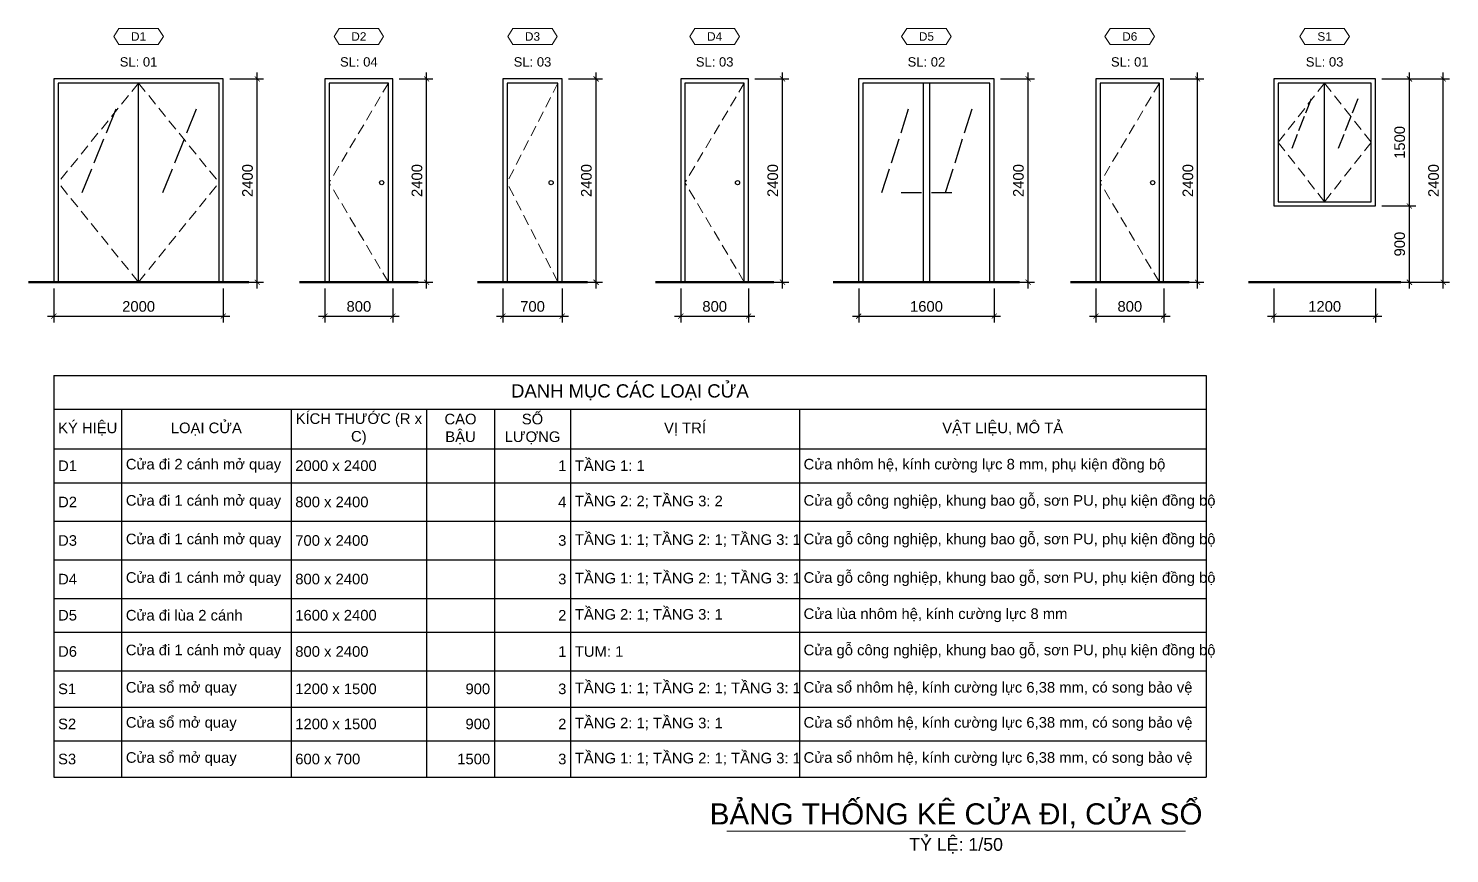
# Model space of a CAD drawing. Header units: millimetres. Extents: x -4035 to 257357, y -7136 to 22735.
# Drawn here: x 150747 to 167522, y -3170 to 6568 of the extents above; entities that cross this region are included whole.
import ezdxf
from ezdxf.enums import TextEntityAlignment as Align

# ---------------------------------------------------------------- set-up
doc = ezdxf.new("R2010")
doc.units = ezdxf.units.MM
doc.header["$LTSCALE"] = 40
doc.linetypes.add('HIDDEN', pattern=[9.525, 6.35, -3.175])
for name, color, linetype, lineweight in [('A-ANNO-DIMS', 1, 'Continuous', 18), ('A-ANNO-TEXT', 7, 'Continuous', 18), ('A-DOOR', 3, 'Continuous', 25), ('A-ELEV-OTLN', 7, 'Continuous', 50), ('A-GLAZ', 4, 'Continuous', 25), ('A-HIDD', 8, 'HIDDEN', 18)]:
    doc.layers.add(name, color=color, linetype=linetype, lineweight=lineweight)
doc.styles.add('MCP-ARIAL', font='arial.ttf')
doc.dimstyles.new('MCP-1-50', dxfattribs={"dimscale": 50, "dimtxt": 2.5, "dimasz": 1.2, "dimexe": 1.5, "dimexo": 1.5, "dimgap": 1, "dimtad": 1, "dimdec": 0, "dimdsep": 46, "dimtxsty": 'MCP-ARIAL', "dimblk": 'ARCHTICK', "dimblk1": 'ARCHTICK', "dimblk2": 'ARCHTICK', "dimcen": 0.09, "dimdle": 1.5, "dimclrd": 256, "dimclre": 256, "dimclrt": 256, "dimadec": 0, "dimazin": 0, "dimtfac": 1, "dimtdec": 4, "dimtix": 1, "dimtmove": 2, "dimatfit": 3, "dimfxl": 1, "dimtolj": 1, "dimtzin": 0, "dimarcsym": 0})

# ---------------------------------------------------------------- blocks, each defined once
blk = doc.blocks.new('_ArchTick')
at = {"color": 0, "linetype": 'ByBlock', "const_width": 0.15}
blk.add_lwpolyline([(-0.5, -0.5), (0.5, 0.5)], dxfattribs=at)
blk = doc.blocks.new('*D201')
at = {"layer": 'A-ANNO-DIMS', "lineweight": -2, "transparency": 16777216}
for p, q in [((151047, 3498), (151047, 3098)), ((153047, 3498), (153047, 3098)), ((150972, 3173), (153122, 3173))]:
    blk.add_line(p, q, dxfattribs=at)
at = {"layer": 'Defpoints', "color": 0, "transparency": 16777216}
for p in [(151047, 3573), (153047, 3573), (153047, 3173)]:
    blk.add_point(p, dxfattribs=at)
at = {"layer": 'A-ANNO-DIMS', "lineweight": -2, "transparency": 16777216, "xscale": 60, "yscale": 60, "zscale": 60, "rotation": 180}
blk.add_blockref('_ArchTick', (151047, 3173), dxfattribs=at)
at = {"layer": 'A-ANNO-DIMS', "lineweight": -2, "transparency": 16777216, "xscale": 60, "yscale": 60, "zscale": 60}
blk.add_blockref('_ArchTick', (153047, 3173), dxfattribs=at)
at = {"layer": 'A-ANNO-DIMS', "transparency": 16777216, "insert": (152047, 3287), "char_height": 125, "attachment_point": 5, "style": 'MCP-ARIAL'}
blk.add_mtext('\\A1;2000', dxfattribs=at)
blk = doc.blocks.new('*D202')
at = {"layer": 'A-ANNO-DIMS', "lineweight": -2, "transparency": 16777216}
for p, q in [((153447, 3498), (153447, 6048)), ((153122, 5973), (153522, 5973)), ((153122, 3573), (153522, 3573))]:
    blk.add_line(p, q, dxfattribs=at)
at = {"layer": 'Defpoints', "color": 0, "transparency": 16777216}
for p in [(153047, 5973), (153447, 5973), (153047, 3573)]:
    blk.add_point(p, dxfattribs=at)
at = {"layer": 'A-ANNO-DIMS', "lineweight": -2, "transparency": 16777216, "xscale": 60, "yscale": 60, "zscale": 60}
for p, rotation in [((153447, 5973), 90), ((153447, 3573), 270)]:
    blk.add_blockref('_ArchTick', p, dxfattribs=dict(at, rotation=rotation))
at = {"layer": 'A-ANNO-DIMS', "transparency": 16777216, "insert": (153333, 4773), "char_height": 125, "attachment_point": 5, "rotation": 90, "style": 'MCP-ARIAL'}
blk.add_mtext('\\A1;2400', dxfattribs=at)
blk = doc.blocks.new('MCP_THE_LG_3')
blk.add_lwpolyline([(-5.85, 0), (-4.65, 1.9), (4.65, 1.9), (5.85, 0), (4.65, -1.9), (-4.65, -1.9)], close=True)
at = {"style": 'MCP-ARIAL'}
blk.add_attdef('MA', text='', height=2, dxfattribs=at).set_placement((0, 0), align=Align.MIDDLE_CENTER)
blk = doc.blocks.new('*D203')
at = {"layer": 'A-ANNO-DIMS', "lineweight": -2, "transparency": 16777216}
for p, q in [((154247, 3498), (154247, 3098)), ((155047, 3498), (155047, 3098)), ((154172, 3173), (155122, 3173))]:
    blk.add_line(p, q, dxfattribs=at)
at = {"layer": 'Defpoints', "color": 0, "transparency": 16777216}
for p in [(154247, 3573), (155047, 3573), (155047, 3173)]:
    blk.add_point(p, dxfattribs=at)
at = {"layer": 'A-ANNO-DIMS', "lineweight": -2, "transparency": 16777216, "xscale": 60, "yscale": 60, "zscale": 60, "rotation": 180}
blk.add_blockref('_ArchTick', (154247, 3173), dxfattribs=at)
at = {"layer": 'A-ANNO-DIMS', "lineweight": -2, "transparency": 16777216, "xscale": 60, "yscale": 60, "zscale": 60}
blk.add_blockref('_ArchTick', (155047, 3173), dxfattribs=at)
at = {"layer": 'A-ANNO-DIMS', "transparency": 16777216, "insert": (154647, 3287), "char_height": 125, "attachment_point": 5, "style": 'MCP-ARIAL'}
blk.add_mtext('\\A1;800', dxfattribs=at)
blk = doc.blocks.new('*D204')
at = {"layer": 'A-ANNO-DIMS', "lineweight": -2, "transparency": 16777216}
for p, q in [((155447, 3498), (155447, 6048)), ((155122, 5973), (155522, 5973)), ((155122, 3573), (155522, 3573))]:
    blk.add_line(p, q, dxfattribs=at)
at = {"layer": 'Defpoints', "color": 0, "transparency": 16777216}
for p in [(155047, 5973), (155447, 5973), (155047, 3573)]:
    blk.add_point(p, dxfattribs=at)
at = {"layer": 'A-ANNO-DIMS', "lineweight": -2, "transparency": 16777216, "xscale": 60, "yscale": 60, "zscale": 60}
for p, rotation in [((155447, 5973), 90), ((155447, 3573), 270)]:
    blk.add_blockref('_ArchTick', p, dxfattribs=dict(at, rotation=rotation))
at = {"layer": 'A-ANNO-DIMS', "transparency": 16777216, "insert": (155333, 4773), "char_height": 125, "attachment_point": 5, "rotation": 90, "style": 'MCP-ARIAL'}
blk.add_mtext('\\A1;2400', dxfattribs=at)
blk = doc.blocks.new('*D205')
at = {"layer": 'A-ANNO-DIMS', "lineweight": -2, "transparency": 16777216}
for p, q in [((156347, 3498), (156347, 3098)), ((157047, 3498), (157047, 3098)), ((156272, 3173), (157122, 3173))]:
    blk.add_line(p, q, dxfattribs=at)
at = {"layer": 'Defpoints', "color": 0, "transparency": 16777216}
for p in [(156347, 3573), (157047, 3573), (157047, 3173)]:
    blk.add_point(p, dxfattribs=at)
at = {"layer": 'A-ANNO-DIMS', "lineweight": -2, "transparency": 16777216, "xscale": 60, "yscale": 60, "zscale": 60, "rotation": 180}
blk.add_blockref('_ArchTick', (156347, 3173), dxfattribs=at)
at = {"layer": 'A-ANNO-DIMS', "lineweight": -2, "transparency": 16777216, "xscale": 60, "yscale": 60, "zscale": 60}
blk.add_blockref('_ArchTick', (157047, 3173), dxfattribs=at)
at = {"layer": 'A-ANNO-DIMS', "transparency": 16777216, "insert": (156697, 3287), "char_height": 125, "attachment_point": 5, "style": 'MCP-ARIAL'}
blk.add_mtext('\\A1;700', dxfattribs=at)
blk = doc.blocks.new('*D206')
at = {"layer": 'A-ANNO-DIMS', "lineweight": -2, "transparency": 16777216}
for p, q in [((157447, 3498), (157447, 6048)), ((157122, 5973), (157522, 5973)), ((157122, 3573), (157522, 3573))]:
    blk.add_line(p, q, dxfattribs=at)
at = {"layer": 'Defpoints', "color": 0, "transparency": 16777216}
for p in [(157047, 5973), (157447, 5973), (157047, 3573)]:
    blk.add_point(p, dxfattribs=at)
at = {"layer": 'A-ANNO-DIMS', "lineweight": -2, "transparency": 16777216, "xscale": 60, "yscale": 60, "zscale": 60}
for p, rotation in [((157447, 5973), 90), ((157447, 3573), 270)]:
    blk.add_blockref('_ArchTick', p, dxfattribs=dict(at, rotation=rotation))
at = {"layer": 'A-ANNO-DIMS', "transparency": 16777216, "insert": (157333, 4773), "char_height": 125, "attachment_point": 5, "rotation": 90, "style": 'MCP-ARIAL'}
blk.add_mtext('\\A1;2400', dxfattribs=at)
blk = doc.blocks.new('*D207')
at = {"layer": 'A-ANNO-DIMS', "lineweight": -2, "transparency": 16777216}
for p, q in [((158447, 3498), (158447, 3098)), ((159247, 3498), (159247, 3098)), ((158372, 3173), (159322, 3173))]:
    blk.add_line(p, q, dxfattribs=at)
at = {"layer": 'Defpoints', "color": 0, "transparency": 16777216}
for p in [(158447, 3573), (159247, 3573), (159247, 3173)]:
    blk.add_point(p, dxfattribs=at)
at = {"layer": 'A-ANNO-DIMS', "lineweight": -2, "transparency": 16777216, "xscale": 60, "yscale": 60, "zscale": 60, "rotation": 180}
blk.add_blockref('_ArchTick', (158447, 3173), dxfattribs=at)
at = {"layer": 'A-ANNO-DIMS', "lineweight": -2, "transparency": 16777216, "xscale": 60, "yscale": 60, "zscale": 60}
blk.add_blockref('_ArchTick', (159247, 3173), dxfattribs=at)
at = {"layer": 'A-ANNO-DIMS', "transparency": 16777216, "insert": (158847, 3287), "char_height": 125, "attachment_point": 5, "style": 'MCP-ARIAL'}
blk.add_mtext('\\A1;800', dxfattribs=at)
blk = doc.blocks.new('*D208')
at = {"layer": 'A-ANNO-DIMS', "lineweight": -2, "transparency": 16777216}
for p, q in [((159647, 3498), (159647, 6048)), ((159322, 5973), (159722, 5973)), ((159322, 3573), (159722, 3573))]:
    blk.add_line(p, q, dxfattribs=at)
at = {"layer": 'Defpoints', "color": 0, "transparency": 16777216}
for p in [(159247, 5973), (159647, 5973), (159247, 3573)]:
    blk.add_point(p, dxfattribs=at)
at = {"layer": 'A-ANNO-DIMS', "lineweight": -2, "transparency": 16777216, "xscale": 60, "yscale": 60, "zscale": 60}
for p, rotation in [((159647, 5973), 90), ((159647, 3573), 270)]:
    blk.add_blockref('_ArchTick', p, dxfattribs=dict(at, rotation=rotation))
at = {"layer": 'A-ANNO-DIMS', "transparency": 16777216, "insert": (159533, 4773), "char_height": 125, "attachment_point": 5, "rotation": 90, "style": 'MCP-ARIAL'}
blk.add_mtext('\\A1;2400', dxfattribs=at)
blk = doc.blocks.new('*D209')
at = {"layer": 'A-ANNO-DIMS', "lineweight": -2, "transparency": 16777216}
for p, q in [((160547, 3498), (160547, 3098)), ((162147, 3498), (162147, 3098)), ((160472, 3173), (162222, 3173))]:
    blk.add_line(p, q, dxfattribs=at)
at = {"layer": 'Defpoints', "color": 0, "transparency": 16777216}
for p in [(160547, 3573), (162147, 3573), (162147, 3173)]:
    blk.add_point(p, dxfattribs=at)
at = {"layer": 'A-ANNO-DIMS', "lineweight": -2, "transparency": 16777216, "xscale": 60, "yscale": 60, "zscale": 60, "rotation": 180}
blk.add_blockref('_ArchTick', (160547, 3173), dxfattribs=at)
at = {"layer": 'A-ANNO-DIMS', "lineweight": -2, "transparency": 16777216, "xscale": 60, "yscale": 60, "zscale": 60}
blk.add_blockref('_ArchTick', (162147, 3173), dxfattribs=at)
at = {"layer": 'A-ANNO-DIMS', "transparency": 16777216, "insert": (161347, 3287), "char_height": 125, "attachment_point": 5, "style": 'MCP-ARIAL'}
blk.add_mtext('\\A1;1600', dxfattribs=at)
blk = doc.blocks.new('*D210')
at = {"layer": 'A-ANNO-DIMS', "lineweight": -2, "transparency": 16777216}
for p, q in [((162547, 3498), (162547, 6048)), ((162222, 5973), (162622, 5973)), ((162222, 3573), (162622, 3573))]:
    blk.add_line(p, q, dxfattribs=at)
at = {"layer": 'Defpoints', "color": 0, "transparency": 16777216}
for p in [(162147, 5973), (162547, 5973), (162147, 3573)]:
    blk.add_point(p, dxfattribs=at)
at = {"layer": 'A-ANNO-DIMS', "lineweight": -2, "transparency": 16777216, "xscale": 60, "yscale": 60, "zscale": 60}
for p, rotation in [((162547, 5973), 90), ((162547, 3573), 270)]:
    blk.add_blockref('_ArchTick', p, dxfattribs=dict(at, rotation=rotation))
at = {"layer": 'A-ANNO-DIMS', "transparency": 16777216, "insert": (162433, 4773), "char_height": 125, "attachment_point": 5, "rotation": 90, "style": 'MCP-ARIAL'}
blk.add_mtext('\\A1;2400', dxfattribs=at)
blk = doc.blocks.new('*D211')
at = {"layer": 'A-ANNO-DIMS', "lineweight": -2, "transparency": 16777216}
for p, q in [((163347, 3498), (163347, 3098)), ((164147, 3498), (164147, 3098)), ((163272, 3173), (164222, 3173))]:
    blk.add_line(p, q, dxfattribs=at)
at = {"layer": 'Defpoints', "color": 0, "transparency": 16777216}
for p in [(163347, 3573), (164147, 3573), (164147, 3173)]:
    blk.add_point(p, dxfattribs=at)
at = {"layer": 'A-ANNO-DIMS', "lineweight": -2, "transparency": 16777216, "xscale": 60, "yscale": 60, "zscale": 60, "rotation": 180}
blk.add_blockref('_ArchTick', (163347, 3173), dxfattribs=at)
at = {"layer": 'A-ANNO-DIMS', "lineweight": -2, "transparency": 16777216, "xscale": 60, "yscale": 60, "zscale": 60}
blk.add_blockref('_ArchTick', (164147, 3173), dxfattribs=at)
at = {"layer": 'A-ANNO-DIMS', "transparency": 16777216, "insert": (163747, 3287), "char_height": 125, "attachment_point": 5, "style": 'MCP-ARIAL'}
blk.add_mtext('\\A1;800', dxfattribs=at)
blk = doc.blocks.new('*D212')
at = {"layer": 'A-ANNO-DIMS', "lineweight": -2, "transparency": 16777216}
for p, q in [((164547, 3498), (164547, 6048)), ((164222, 5973), (164622, 5973)), ((164222, 3573), (164622, 3573))]:
    blk.add_line(p, q, dxfattribs=at)
at = {"layer": 'Defpoints', "color": 0, "transparency": 16777216}
for p in [(164147, 5973), (164547, 5973), (164147, 3573)]:
    blk.add_point(p, dxfattribs=at)
at = {"layer": 'A-ANNO-DIMS', "lineweight": -2, "transparency": 16777216, "xscale": 60, "yscale": 60, "zscale": 60}
for p, rotation in [((164547, 5973), 90), ((164547, 3573), 270)]:
    blk.add_blockref('_ArchTick', p, dxfattribs=dict(at, rotation=rotation))
at = {"layer": 'A-ANNO-DIMS', "transparency": 16777216, "insert": (164433, 4773), "char_height": 125, "attachment_point": 5, "rotation": 90, "style": 'MCP-ARIAL'}
blk.add_mtext('\\A1;2400', dxfattribs=at)
blk = doc.blocks.new('*D213')
at = {"layer": 'A-ANNO-DIMS', "lineweight": -2, "transparency": 16777216}
for p, q in [((165447, 3498), (165447, 3098)), ((166647, 3498), (166647, 3098)), ((165372, 3173), (166722, 3173))]:
    blk.add_line(p, q, dxfattribs=at)
at = {"layer": 'Defpoints', "color": 0, "transparency": 16777216}
for p in [(165447, 3573), (166647, 3573), (166647, 3173)]:
    blk.add_point(p, dxfattribs=at)
at = {"layer": 'A-ANNO-DIMS', "lineweight": -2, "transparency": 16777216, "xscale": 60, "yscale": 60, "zscale": 60, "rotation": 180}
blk.add_blockref('_ArchTick', (165447, 3173), dxfattribs=at)
at = {"layer": 'A-ANNO-DIMS', "lineweight": -2, "transparency": 16777216, "xscale": 60, "yscale": 60, "zscale": 60}
blk.add_blockref('_ArchTick', (166647, 3173), dxfattribs=at)
at = {"layer": 'A-ANNO-DIMS', "transparency": 16777216, "insert": (166047, 3287), "char_height": 125, "attachment_point": 5, "style": 'MCP-ARIAL'}
blk.add_mtext('\\A1;1200', dxfattribs=at)
blk = doc.blocks.new('*D214')
at = {"layer": 'A-ANNO-DIMS', "lineweight": -2, "transparency": 16777216}
for p, q in [((167047, 3498), (167047, 4548)), ((166722, 4473), (167122, 4473)), ((166722, 3573), (167122, 3573))]:
    blk.add_line(p, q, dxfattribs=at)
at = {"layer": 'Defpoints', "color": 0, "transparency": 16777216}
for p in [(166647, 4473), (167047, 4473), (166647, 3573)]:
    blk.add_point(p, dxfattribs=at)
at = {"layer": 'A-ANNO-DIMS', "lineweight": -2, "transparency": 16777216, "xscale": 60, "yscale": 60, "zscale": 60}
for p, rotation in [((167047, 4473), 90), ((167047, 3573), 270)]:
    blk.add_blockref('_ArchTick', p, dxfattribs=dict(at, rotation=rotation))
at = {"layer": 'A-ANNO-DIMS', "transparency": 16777216, "insert": (166933, 4023), "char_height": 125, "attachment_point": 5, "rotation": 90, "style": 'MCP-ARIAL'}
blk.add_mtext('\\A1;900', dxfattribs=at)
blk = doc.blocks.new('*D215')
at = {"layer": 'A-ANNO-DIMS', "lineweight": -2, "transparency": 16777216}
for p, q in [((167047, 4398), (167047, 6048)), ((166722, 5973), (167122, 5973)), ((166722, 4473), (167122, 4473))]:
    blk.add_line(p, q, dxfattribs=at)
at = {"layer": 'Defpoints', "color": 0, "transparency": 16777216}
for p in [(166647, 5973), (167047, 5973), (166647, 4473)]:
    blk.add_point(p, dxfattribs=at)
at = {"layer": 'A-ANNO-DIMS', "lineweight": -2, "transparency": 16777216, "xscale": 60, "yscale": 60, "zscale": 60}
for p, rotation in [((167047, 5973), 90), ((167047, 4473), 270)]:
    blk.add_blockref('_ArchTick', p, dxfattribs=dict(at, rotation=rotation))
at = {"layer": 'A-ANNO-DIMS', "transparency": 16777216, "insert": (166933, 5223), "char_height": 125, "attachment_point": 5, "rotation": 90, "style": 'MCP-ARIAL'}
blk.add_mtext('\\A1;1500', dxfattribs=at)
blk = doc.blocks.new('*D216')
at = {"layer": 'A-ANNO-DIMS', "lineweight": -2, "transparency": 16777216}
for p, q in [((167447, 3498), (167447, 6048)), ((166722, 5973), (167522, 5973)), ((166722, 3573), (167522, 3573))]:
    blk.add_line(p, q, dxfattribs=at)
at = {"layer": 'Defpoints', "color": 0, "transparency": 16777216}
for p in [(166647, 5973), (167447, 5973), (166647, 3573)]:
    blk.add_point(p, dxfattribs=at)
at = {"layer": 'A-ANNO-DIMS', "lineweight": -2, "transparency": 16777216, "xscale": 60, "yscale": 60, "zscale": 60}
for p, rotation in [((167447, 5973), 90), ((167447, 3573), 270)]:
    blk.add_blockref('_ArchTick', p, dxfattribs=dict(at, rotation=rotation))
at = {"layer": 'A-ANNO-DIMS', "transparency": 16777216, "insert": (167333, 4773), "char_height": 125, "attachment_point": 5, "rotation": 90, "style": 'MCP-ARIAL'}
blk.add_mtext('\\A1;2400', dxfattribs=at)
blk = doc.blocks.new('*T225')
at = {"layer": 'A-ANNO-TEXT', "color": 0, "linetype": 'ByBlock', "lineweight": -2, "transparency": 16777216}
for p, q in [((0, 0), (13600, 0)), ((0, 0), (0, -4742)), ((13600, 0), (13600, -4742)), ((0, -400), (13600, -400)), ((800, -400), (800, -4742)), ((2800, -400), (2800, -4742)), ((4400, -400), (4400, -4742)), ((5200, -400), (5200, -4742)), ((6100, -400), (6100, -4742)), ((8800, -400), (8800, -4742)), ((0, -866), (13600, -866)), ((0, -1266), (13600, -1266)), ((0, -1721), (13600, -1721)), ((0, -2176), (13600, -2176)), ((0, -2631), (13600, -2631)), ((0, -3031), (13600, -3031)), ((0, -3486), (13600, -3486)), ((0, -3914), (13600, -3914)), ((0, -4314), (13600, -4314)), ((0, -4742), (13600, -4742))]:
    blk.add_line(p, q, dxfattribs=at)
at = {"layer": 'A-ANNO-TEXT', "color": 0, "transparency": 16777216, "style": 'MCP-ARIAL'}
for s, insert, char_height, width, attachment_point in [('DANH MỤC CÁC LOẠI CỬA', (6800, -200), 156.25, 13500, 5), ('KÍCH THƯỚC (R x C)', (3600, -633), 125, 1500, 5), ('CAO BẬU', (4800, -633), 125, 700, 5), ('SỐ LƯỢNG', (5650, -633), 125, 800, 5), ('KÝ HIỆU', (400, -633), 125, 700, 5), ('LOẠI CỬA', (1800, -633), 125, 1900, 5), ('VỊ TRÍ', (7450, -633), 125, 2600, 5), ('VẬT LIỆU, MÔ TẢ', (11200, -633), 125, 4700, 5), ('D1', (50, -1066), 125, 700, 4), ('Cửa đi 2 cánh mở quay', (850, -1066), 125, 1900, 4), ('2000 x 2400', (2850, -1066), 125, 1500, 4), ('1', (6050, -1066), 125, 800, 6), ('TẦNG 1: 1', (6150, -1066), 125, 2600, 4), ('Cửa nhôm hệ, kính cường lực 8 mm, phụ kiện đồng bộ', (8850, -1066), 125, 4700, 4), ('D2', (50, -1494), 125, 700, 4), ('Cửa đi 1 cánh mở quay', (850, -1494), 125, 1900, 4), ('800 x 2400', (2850, -1494), 125, 1500, 4), ('4', (6050, -1494), 125, 800, 6), ('TẦNG 2: 2; TẦNG 3: 2', (6150, -1494), 125, 2600, 4), ('Cửa gỗ công nghiệp, khung bao gỗ, sơn PU, phụ kiện đồng bộ', (8850, -1494), 125, 4700, 4), ('TẦNG 1: 1; TẦNG 2: 1; TẦNG 3: 1', (6150, -1949), 125, 2600, 4), ('Cửa gỗ công nghiệp, khung bao gỗ, sơn PU, phụ kiện đồng bộ', (8850, -1949), 125, 4700, 4), ('D3', (50, -1949), 125, 700, 4), ('Cửa đi 1 cánh mở quay', (850, -1949), 125, 1900, 4), ('700 x 2400', (2850, -1949), 125, 1500, 4), ('3', (6050, -1949), 125, 800, 6), ('D4', (50, -2404), 125, 700, 4), ('Cửa đi 1 cánh mở quay', (850, -2404), 125, 1900, 4), ('800 x 2400', (2850, -2404), 125, 1500, 4), ('3', (6050, -2404), 125, 800, 6), ('TẦNG 1: 1; TẦNG 2: 1; TẦNG 3: 1', (6150, -2404), 125, 2600, 4), ('Cửa gỗ công nghiệp, khung bao gỗ, sơn PU, phụ kiện đồng bộ', (8850, -2404), 125, 4700, 4), ('D5', (50, -2831), 125, 700, 4), ('Cửa đi lùa 2 cánh', (850, -2831), 125, 1900, 4), ('1600 x 2400', (2850, -2831), 125, 1500, 4), ('2', (6050, -2831), 125, 800, 6), ('TẦNG 2: 1; TẦNG 3: 1', (6150, -2831), 125, 2600, 4), ('Cửa lùa nhôm hệ, kính cường lực 8 mm', (8850, -2831), 125, 4700, 4), ('Cửa đi 1 cánh mở quay', (850, -3259), 125, 1900, 4), ('Cửa gỗ công nghiệp, khung bao gỗ, sơn PU, phụ kiện đồng bộ', (8850, -3259), 125, 4700, 4), ('D6', (50, -3259), 125, 700, 4), ('800 x 2400', (2850, -3259), 125, 1500, 4), ('1', (6050, -3259), 125, 800, 6), ('TUM: 1', (6150, -3259), 125, 2600, 4), ('S1', (50, -3700), 125, 700, 4), ('Cửa sổ mở quay', (850, -3700), 125, 1900, 4), ('1200 x 1500', (2850, -3700), 125, 1500, 4), ('900', (5150, -3700), 125, 700, 6), ('3', (6050, -3700), 125, 800, 6), ('TẦNG 1: 1; TẦNG 2: 1; TẦNG 3: 1', (6150, -3700), 125, 2600, 4), ('Cửa sổ nhôm hệ, kính cường lực 6,38 mm, có song bảo vệ', (8850, -3700), 125, 4700, 4), ('Cửa sổ mở quay', (850, -4114), 125, 1900, 4), ('TẦNG 2: 1; TẦNG 3: 1', (6150, -4114), 125, 2600, 4), ('Cửa sổ nhôm hệ, kính cường lực 6,38 mm, có song bảo vệ', (8850, -4114), 125, 4700, 4), ('S2', (50, -4114), 125, 700, 4), ('1200 x 1500', (2850, -4114), 125, 1500, 4), ('900', (5150, -4114), 125, 700, 6), ('2', (6050, -4114), 125, 800, 6), ('S3', (50, -4528), 125, 700, 4), ('Cửa sổ mở quay', (850, -4528), 125, 1900, 4), ('600 x 700', (2850, -4528), 125, 1500, 4), ('1500', (5150, -4528), 125, 700, 6), ('3', (6050, -4528), 125, 800, 6), ('TẦNG 1: 1; TẦNG 2: 1; TẦNG 3: 1', (6150, -4528), 125, 2600, 4), ('Cửa sổ nhôm hệ, kính cường lực 6,38 mm, có song bảo vệ', (8850, -4528), 125, 4700, 4)]:
    blk.add_mtext(s, dxfattribs=dict(at, insert=insert, char_height=char_height, width=width, attachment_point=attachment_point))

msp = doc.modelspace()

# ---------------------------------------------------------------- linework, layer by layer
at = {"layer": 'A-ANNO-TEXT'}
msp.add_line((158989.009, -2906.508), (164404.009, -2906.508), dxfattribs=at)
at = {"layer": 'A-DOOR'}
for p, q in [((152046.509, 3573.492), (152046.509, 5923.492)), ((151666.509, 5335.992), (151780.509, 5617.992)), ((152616.509, 5335.992), (152730.509, 5617.992)), ((161046.509, 5335.992), (161136.509, 5617.992)), ((161796.509, 5335.992), (161886.509, 5617.992)), ((151524.009, 4983.492), (151638.009, 5265.492)), ((152474.009, 4983.492), (152588.009, 5265.492)), ((160934.009, 4983.492), (161024.009, 5265.492)), ((161684.009, 4983.492), (161774.009, 5265.492)), ((151381.509, 4630.992), (151495.509, 4912.992)), ((152331.509, 4630.992), (152445.509, 4912.992)), ((160821.509, 4630.992), (160911.509, 4912.992)), ((161571.509, 4630.992), (161661.509, 4912.992)), ((161046.509, 4630.992), (161286.509, 4630.992)), ((161406.509, 4630.992), (161646.509, 4630.992))]:
    msp.add_line(p, q, dxfattribs=at)
for points in [[(151046.509, 3573.492), (153046.509, 3573.492), (153046.509, 5973.492), (151046.509, 5973.492)], [(151096.509, 3573.492), (152996.509, 3573.492), (152996.509, 5923.492), (151096.509, 5923.492)], [(154246.509, 3573.492), (155046.509, 3573.492), (155046.509, 5973.492), (154246.509, 5973.492)], [(154296.509, 3573.492), (154996.509, 3573.492), (154996.509, 5923.492), (154296.509, 5923.492)], [(156346.509, 3573.492), (157046.509, 3573.492), (157046.509, 5973.492), (156346.509, 5973.492)], [(156396.509, 3573.492), (156996.509, 3573.492), (156996.509, 5923.492), (156396.509, 5923.492)], [(158446.509, 3573.492), (159246.509, 3573.492), (159246.509, 5973.492), (158446.509, 5973.492)], [(158496.509, 3573.492), (159196.509, 3573.492), (159196.509, 5923.492), (158496.509, 5923.492)], [(160546.509, 3573.492), (162146.509, 3573.492), (162146.509, 5973.492), (160546.509, 5973.492)], [(160596.509, 3573.492), (162096.509, 3573.492), (162096.509, 5923.492), (160596.509, 5923.492)], [(160596.509, 3573.492), (161386.509, 3573.492), (161386.509, 5923.492), (160596.509, 5923.492)], [(161306.509, 3573.492), (162096.509, 3573.492), (162096.509, 5923.492), (161306.509, 5923.492)], [(163346.509, 3573.492), (164146.509, 3573.492), (164146.509, 5973.492), (163346.509, 5973.492)], [(163396.509, 3573.492), (164096.509, 3573.492), (164096.509, 5923.492), (163396.509, 5923.492)]]:
    msp.add_lwpolyline(points, close=True, dxfattribs=at)
for centre in [(154916.509, 4748.492), (156916.509, 4748.492), (159116.509, 4748.492), (164016.509, 4748.492)]:
    msp.add_circle(centre, 25, dxfattribs=at)
at = {"layer": 'A-ELEV-OTLN'}
for p, q in [((150746.509, 3573.492), (153346.509, 3573.492)), ((153946.509, 3573.492), (155346.509, 3573.492)), ((156046.509, 3573.492), (157346.509, 3573.492)), ((158146.509, 3573.492), (159546.509, 3573.492)), ((160246.509, 3573.492), (162446.509, 3573.492)), ((163046.509, 3573.492), (164446.509, 3573.492)), ((165146.509, 3573.492), (166946.509, 3573.492))]:
    msp.add_line(p, q, dxfattribs=at)
at = {"layer": 'A-GLAZ'}
for p, q in [((166046.509, 4523.492), (166046.509, 5923.492)), ((165826.509, 5573.492), (165892.509, 5741.492)), ((166376.509, 5573.492), (166442.509, 5741.492)), ((165744.009, 5363.492), (165810.009, 5531.492)), ((166294.009, 5363.492), (166360.009, 5531.492)), ((165661.509, 5153.492), (165727.509, 5321.492)), ((166211.509, 5153.492), (166277.509, 5321.492))]:
    msp.add_line(p, q, dxfattribs=at)
for points in [[(165446.509, 4473.492), (166646.509, 4473.492), (166646.509, 5973.492), (165446.509, 5973.492)], [(165496.509, 4523.492), (166596.509, 4523.492), (166596.509, 5923.492), (165496.509, 5923.492)]]:
    msp.add_lwpolyline(points, close=True, dxfattribs=at)
at = {"layer": 'A-HIDD', "ltscale": 0.5}
for p, q in [((152046.509, 5923.492), (151096.509, 4748.492)), ((152046.509, 5923.492), (152996.509, 4748.492)), ((154996.509, 5923.492), (154296.509, 4748.492)), ((156996.509, 5923.492), (156396.509, 4748.492)), ((159196.509, 5923.492), (158496.509, 4748.492)), ((164096.509, 5923.492), (163396.509, 4748.492)), ((166046.509, 5923.492), (165496.509, 5223.492)), ((166046.509, 5923.492), (166596.509, 5223.492)), ((166046.509, 4523.492), (165496.509, 5223.492)), ((166046.509, 4523.492), (166596.509, 5223.492)), ((152046.509, 3573.492), (151096.509, 4748.492)), ((152046.509, 3573.492), (152996.509, 4748.492)), ((154996.509, 3573.492), (154296.509, 4748.492)), ((156996.509, 3573.492), (156396.509, 4748.492)), ((159196.509, 3573.492), (158496.509, 4748.492)), ((164096.509, 3573.492), (163396.509, 4748.492))]:
    msp.add_line(p, q, dxfattribs=at)

# ---------------------------------------------------------------- block references
msp.add_blockref('*T225', (151046.509, 2473.492))
at = {"layer": 'A-ANNO-TEXT', "xscale": 50, "yscale": 50, "zscale": 50}
for p, values in [((152046.509, 6473.492), {'MA': 'D1'}), ((154646.509, 6473.492), {'MA': 'D2'}), ((156696.509, 6473.492), {'MA': 'D3'}), ((158846.509, 6473.492), {'MA': 'D4'}), ((161346.509, 6473.492), {'MA': 'D5'}), ((163746.509, 6473.492), {'MA': 'D6'}), ((166046.509, 6473.492), {'MA': 'S1'})]:
    msp.add_blockref('MCP_THE_LG_3', p, dxfattribs=at).add_auto_attribs(values)

# ---------------------------------------------------------------- texts
at = {"layer": 'A-ANNO-TEXT', "style": 'MCP-ARIAL'}
for s, p in [('SL: 01', (152046.509, 6173.492)), ('SL: 04', (154646.509, 6173.492)), ('SL: 03', (156696.509, 6173.492)), ('SL: 03', (158846.509, 6173.492)), ('SL: 02', (161346.509, 6173.492)), ('SL: 01', (163746.509, 6173.492)), ('SL: 03', (166046.509, 6173.492))]:
    msp.add_text(s, height=110, dxfattribs=at).set_placement(p, align=Align.MIDDLE_CENTER)
for s, height, p in [('BẢNG THỐNG KÊ CỬA ĐI, CỬA SỔ', 250, (161696.509, -2826.508)), ('TỶ LỆ: 1/50', 150, (161696.509, -3136.508))]:
    msp.add_text(s, height=height, dxfattribs=at).set_placement(p, align=Align.CENTER)

# ---------------------------------------------------------------- dimensions: what is measured, and where the dimension line sits
at = {"layer": 'A-ANNO-DIMS'}
for base, p1, p2, picture, middle in [((153446.509, 5973.492), (153046.509, 3573.492), (153046.509, 5973.492), '*D202', (153332.687, 4773.492)), ((155446.509, 5973.492), (155046.509, 3573.492), (155046.509, 5973.492), '*D204', (155332.687, 4773.492)), ((157446.509, 5973.492), (157046.509, 3573.492), (157046.509, 5973.492), '*D206', (157332.687, 4773.492)), ((159646.509, 5973.492), (159246.509, 3573.492), (159246.509, 5973.492), '*D208', (159532.687, 4773.492)), ((162546.509, 5973.492), (162146.509, 3573.492), (162146.509, 5973.492), '*D210', (162432.687, 4773.492)), ((164546.509, 5973.492), (164146.509, 3573.492), (164146.509, 5973.492), '*D212', (164432.687, 4773.492)), ((167046.509, 5973.492), (166646.509, 4473.492), (166646.509, 5973.492), '*D215', (166932.687, 5223.492)), ((167446.509, 5973.492), (166646.509, 3573.492), (166646.509, 5973.492), '*D216', (167332.687, 4773.492)), ((167046.509, 4473.492), (166646.509, 3573.492), (166646.509, 4473.492), '*D214', (166932.687, 4023.492))]:
    dim = msp.add_linear_dim(base=base, p1=p1, p2=p2, angle=90, dimstyle='MCP-1-50', dxfattribs=at)
    dim.commit()
    dim.dimension.update_dxf_attribs({"geometry": picture, "text_midpoint": middle})
for base, p1, p2, picture, middle in [((153046.509, 3173.492), (151046.509, 3573.492), (153046.509, 3573.492), '*D201', (152046.509, 3287.314)), ((155046.509, 3173.492), (154246.509, 3573.492), (155046.509, 3573.492), '*D203', (154646.509, 3287.314)), ((157046.509, 3173.492), (156346.509, 3573.492), (157046.509, 3573.492), '*D205', (156696.509, 3287.314)), ((159246.509, 3173.492), (158446.509, 3573.492), (159246.509, 3573.492), '*D207', (158846.509, 3287.314)), ((162146.509, 3173.492), (160546.509, 3573.492), (162146.509, 3573.492), '*D209', (161346.509, 3287.314)), ((164146.509, 3173.492), (163346.509, 3573.492), (164146.509, 3573.492), '*D211', (163746.509, 3287.314)), ((166646.509, 3173.492), (165446.509, 3573.492), (166646.509, 3573.492), '*D213', (166046.509, 3287.314))]:
    dim = msp.add_linear_dim(base=base, p1=p1, p2=p2, dimstyle='MCP-1-50', dxfattribs=at)
    dim.commit()
    dim.dimension.update_dxf_attribs({"geometry": picture, "text_midpoint": middle})

doc.saveas('drawing.dxf')
